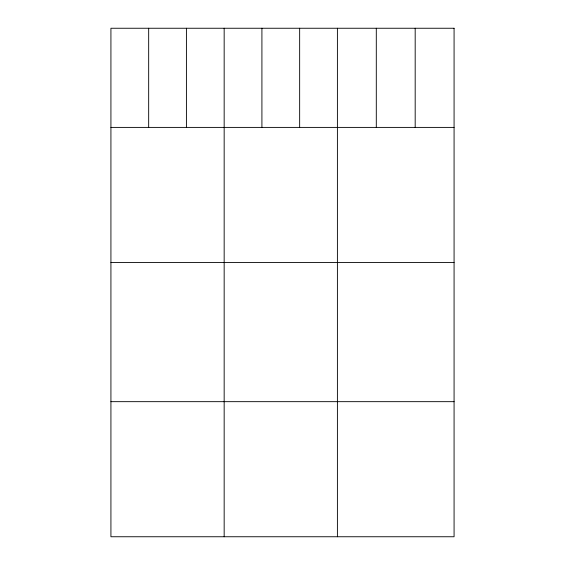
<?xml version="1.0" encoding="UTF-8"?>
<svg xmlns="http://www.w3.org/2000/svg" width="565" height="565" viewBox="0 0 565 565"><rect width="100%" height="100%" fill="white"/><g stroke="black" fill="none" stroke-linecap="round" stroke-linejoin="round"><path stroke-width="0.85" d="M110.924 127.4L454.076 127.4M110.924 262.485L454.076 262.485M110.924 401.666L454.076 401.666M415.183 28.25L415.183 127.4M376.297 28.25L376.297 127.4M337.404 28.25L337.404 536.75M299.655 28.25L299.655 127.4M261.913 28.25L261.913 127.4M224.164 28.25L224.164 536.75M186.415 28.25L186.415 127.4M148.673 28.25L148.673 127.4M454.076 28.25L110.924 28.25L110.924 536.75L454.076 536.75L454.076 28.25"/></g></svg>
